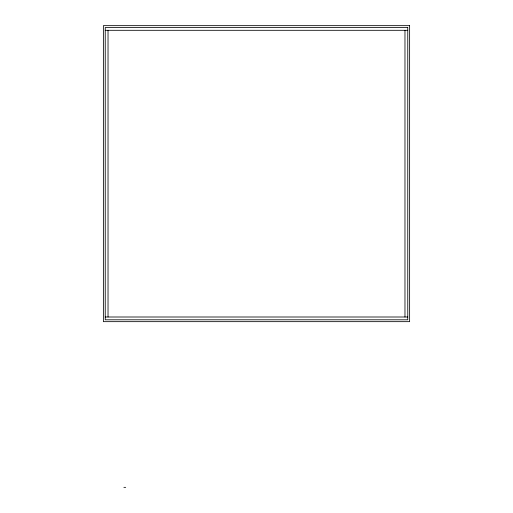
<?xml version="1.0" encoding="UTF-8"?>
<svg xmlns="http://www.w3.org/2000/svg" width="513" height="513" viewBox="0 0 513 513"><rect width="100%" height="100%" fill="white"/><g stroke="black" fill="none" stroke-linecap="round" stroke-linejoin="round"><path stroke-width="0.77" d="M105.236 30.305L407.764 30.305M105.236 317.002L407.764 317.002M123.877 487.35L125.698 487.35M404.969 30.305L404.969 317.002M108.031 30.305L108.031 317.002M409.624 25.65L103.376 25.65L103.376 321.657L409.624 321.657L409.624 25.65M407.764 27.51L105.236 27.51L105.236 319.798L407.764 319.798L407.764 27.51"/></g></svg>
